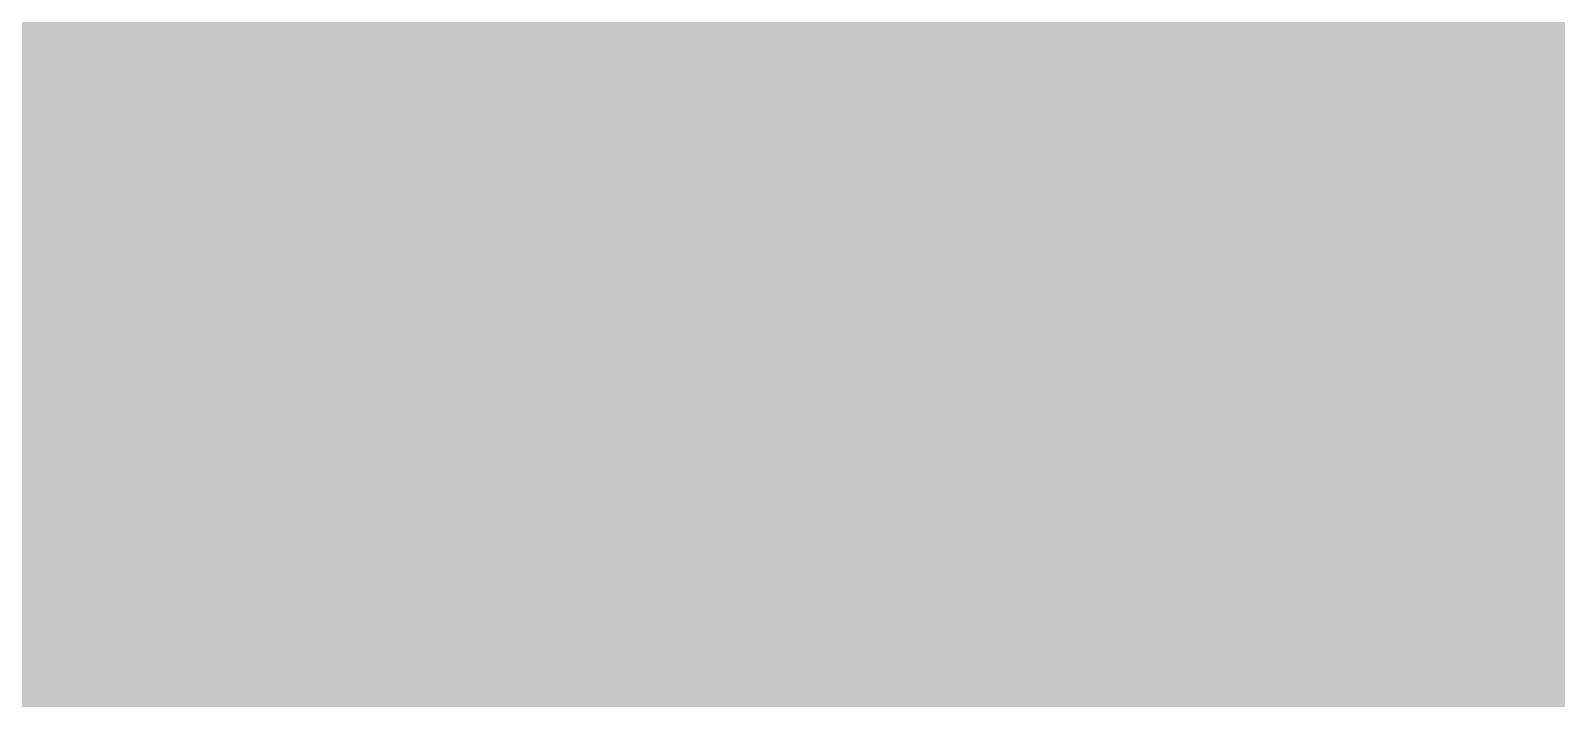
# Model space of a CAD drawing. Header units: inches. Extents: x -11 to 5433, y -4 to 5447.
# Drawn here: x 22.921 to 24.043, y 28.544 to 29.036 of the extents above; entities that cross this region are included whole.
import ezdxf

# ---------------------------------------------------------------- set-up
doc = ezdxf.new("R2010")
doc.units = ezdxf.units.IN
for name, color, linetype in [('Bottom Layer', 5, 'Continuous'), ('Top Layer', 1, 'Continuous'), ('Top Paste', 8, 'Continuous'), ('Top Solder', 216, 'Continuous')]:
    doc.layers.add(name, color=color, linetype=linetype)

# ---------------------------------------------------------------- blocks, each defined once
blk = doc.blocks.new('QTH_030_01_L_D_A_K_TR_157')
at = {"layer": 'Top Layer'}
blk.add_hatch(color=1, dxfattribs=at).paths.add_polyline_path([(-9.714999619999999, 0.32000063), (-7.17499962, 0.32000063), (-7.17499962, -0.32000063), (-9.714999619999999, -0.32000063)])
at = {"layer": 'Top Paste'}
blk.add_hatch(color=8, dxfattribs=at).paths.add_polyline_path([(-9.714999619999999, 0.32000063), (-7.17499962, 0.32000063), (-7.17499962, -0.32000063), (-9.714999619999999, -0.32000063)])
at = {"layer": 'Top Solder'}
blk.add_hatch(color=216, dxfattribs=at).paths.add_polyline_path([(-9.81659962, 0.42160063), (-7.07339962, 0.42160063), (-7.07339962, -0.42160063), (-9.81659962, -0.42160063)])

msp = doc.modelspace()

# ---------------------------------------------------------------- linework, layer by layer
at = {"layer": 'Bottom Layer'}
msp.add_lwpolyline([(18.53720448, 28.75714594, 0.2794, 0.2794, 0), (25.09259396, 28.75714594, 0.2794, 0.2794, 0)], format="xyseb", dxfattribs=at)

# ---------------------------------------------------------------- block references
at = {"rotation": 180}
msp.add_blockref('QTH_030_01_L_D_A_K_TR_157', (15.3105993, 28.85674696), dxfattribs=at)

doc.saveas('drawing.dxf')
